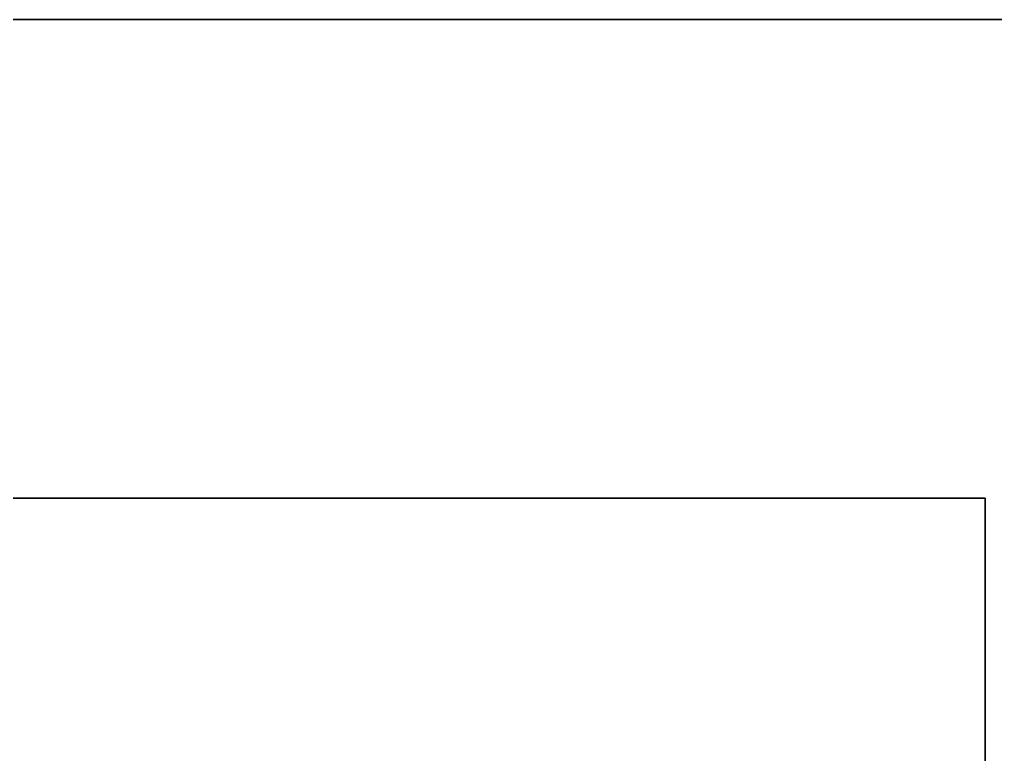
# Model space of a CAD drawing. Header units: millimetres. Extents: x -1 to 1346, y -1098 to 14.
# Drawn here: x 1009.2 to 1231.4, y -167.4 to 0 of the extents above; entities that cross this region are included whole.
import ezdxf

# ---------------------------------------------------------------- set-up
doc = ezdxf.new("R2010")
doc.units = ezdxf.units.MM
doc.linetypes.add('NASCOSTA', pattern=[9.525, 6.35, -3.175])
for name, color, linetype in [('IQ_200_2D', 1, 'Continuous'), ('IQ_200_3D', 1, 'Continuous'), ('IQ_204_2D', 7, 'Continuous')]:
    doc.layers.add(name, color=color, linetype=linetype)

# ---------------------------------------------------------------- blocks, each defined once
blk = doc.blocks.new('hpp_cutout_2c_l_2d')
at = {"layer": 'IQ_200_2D'}
for p, q in [((462, -109), (1229, -109)), ((1229, -109), (1229, -480))]:
    blk.add_line(p, q, dxfattribs=at)
blk = doc.blocks.new('hpp_cutout_2c_l_3d')
at = {"layer": 'IQ_200_3D'}
mesh = blk.add_polyface(dxfattribs=at)
corners = [(1345, 0, 50), (0, 0, 50), (0, -700, 50), (1345, -700, 50)]
mesh.append_faces([[corners[k] for k in face] for face in [(0, 1, 2, 3)]])
mesh = blk.add_polyface(dxfattribs=at)
corners = [(1345, -700, 0), (0, -700, 0), (0, 0, 0), (1345, 0, 0)]
mesh.append_faces([[corners[k] for k in face] for face in [(0, 1, 2, 3)]])
mesh = blk.add_polyface(dxfattribs=at)
corners = [(1345, 0, 0), (0, 0, 0), (0, 0, 50), (1345, 0, 50)]
mesh.append_faces([[corners[k] for k in face] for face in [(0, 1, 2, 3)]])
mesh = blk.add_polyface(dxfattribs=at)
corners = [(1229, -480, 50), (462, -480, 50), (462, -109, 50), (1229, -109, 50)]
mesh.append_faces([[corners[k] for k in face] for face in [(0, 1, 2, 3)]])
mesh = blk.add_polyface(dxfattribs=at)
corners = [(1229, -109, 50), (462, -109, 50), (462, -109, 80), (1229, -109, 80)]
mesh.append_faces([[corners[k] for k in face] for face in [(0, 1, 2, 3)]])
mesh = blk.add_polyface(dxfattribs=at)
corners = [(1229, -109, 80), (462, -109, 80), (462, -478, 80), (1229, -478, 80)]
mesh.append_faces([[corners[k] for k in face] for face in [(0, 1, 2, 3)]])
mesh = blk.add_polyface(dxfattribs=at)
corners = [(1229, -480, 87), (1229, -480, 50), (1229, -109, 50), (1229, -109, 80), (1229, -478, 80), (1229, -478, 87), (1229, -477.73, 89.07), (1229, -476.93, 91), (1229, -475.66, 92.66), (1229, -474, 93.93), (1229, -472.07, 94.73), (1229, -470, 95), (1229, -455, 95), (1229, -455, 97), (1229, -470, 97), (1229, -472.59, 96.66), (1229, -475, 95.66), (1229, -477.07, 94.07), (1229, -478.66, 92), (1229, -479.66, 89.59)]
mesh.append_faces([[corners[k] for k in face] for face in [(4, 1, 2, 3)]], dxfattribs={"vtx0": -1})
mesh.append_faces([[corners[k] for k in face] for face in [(0, 5, 19)]], dxfattribs={"vtx0": -1, "vtx1": -1})
mesh.append_faces([[corners[k] for k in face] for face in [(9, 15, 16, 8), (17, 7, 8, 16), (15, 9, 10, 14), (11, 13, 14, 10), (6, 18, 19, 5), (18, 6, 7, 17)]], dxfattribs={"vtx0": -1, "vtx2": -1})
mesh.append_faces([[corners[k] for k in face] for face in [(4, 5, 0, 1)]], dxfattribs={"vtx1": -1, "vtx3": -1})
mesh.append_faces([[corners[k] for k in face] for face in [(11, 12, 13)]], dxfattribs={"vtx2": -1})

msp = doc.modelspace()

# ---------------------------------------------------------------- linework, layer by layer
at = {"layer": 'IQ_200_2D'}
msp.add_lwpolyline([(0, 0), (1345, 0), (1345, -700), (0, -700)], close=True, dxfattribs=at)
at = {"layer": 'IQ_200_3D'}
for points in [[(1343, -645, 155), (2, -645, 155), (2, 0, 155), (1343, 0, 155)], [(1343, 0, 155), (2, 0, 155), (2, 0, 855), (1343, 0, 855)]]:
    msp.add_3dface(points, dxfattribs=at)
at = {"layer": 'IQ_204_2D', "color": 7, "linetype": 'NASCOSTA', "ltscale": 10}
msp.add_lwpolyline([(2, 0), (1343, 0), (1343, -645), (2, -645)], close=True, dxfattribs=at)

# ---------------------------------------------------------------- block references
for name, p in [('hpp_cutout_2c_l_3d', (0, 0, 855)), ('hpp_cutout_2c_l_2d', (0, 0))]:
    msp.add_blockref(name, p)

doc.saveas('drawing.dxf')
